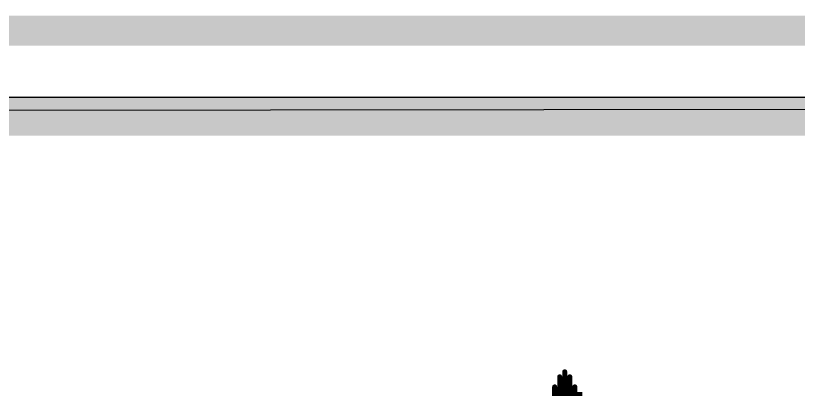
# Model space of a CAD drawing. Header units: millimetres. Extents: x 1.01 to 3.59, y 0.05 to 3.22.
# Drawn here: x 2.0017 to 2.1575, y 3.1455 to 3.22 of the extents above; entities that cross this region are included whole.
import ezdxf

# ---------------------------------------------------------------- set-up
doc = ezdxf.new("R2010")
doc.units = ezdxf.units.MM
doc.header["$MEASUREMENT"] = 0
for name, color, linetype in [('BottomLayer', 5, 'Continuous'), ('KeepOutLayer', 6, 'Continuous'), ('TopLayer', 1, 'Continuous'), ('TopOverlay', 2, 'Continuous')]:
    doc.layers.add(name, color=color, linetype=linetype)

# ---------------------------------------------------------------- blocks, each defined once
blk = doc.blocks.new('CAN____LOGO_____B_112')
at = {"layer": 'TopOverlay', "const_width": 0.001}
for points in [[(-0.053, 0.012), (0.201, 0.012)], [(-0.054, 0.011), (0.203, 0.011)], [(-0.056, 0.009), (0.203, 0.009)], [(-0.055, 0.01), (0.204, 0.01)], [(-0.057, 0.008), (0.201, 0.008)], [(-0.058, 0.007), (0.2, 0.007)]]:
    blk.add_lwpolyline(points, dxfattribs=at)
at = {"layer": 'TopOverlay', "const_width": 0.0005}
for points in [[(0.20075, 0.012, 1), (0.20125, 0.012, 1)], [(0.20275, 0.011, 1), (0.20325, 0.011, 1)], [(0.20275, 0.009, 1), (0.20325, 0.009, 1)], [(0.20375, 0.01, 1), (0.20425, 0.01, 1)], [(0.20075, 0.008, 1), (0.20125, 0.008, 1)]]:
    blk.add_lwpolyline(points, format="xyb", close=True, dxfattribs=at)
blk = doc.blocks.new('RJ11_6N_B_120')
at = {"layer": 'TopOverlay', "const_width": 0.00787}
blk.add_lwpolyline([(-0.33, -0.25295), (-0.33, 0.29823)], dxfattribs=at)

msp = doc.modelspace()

# ---------------------------------------------------------------- linework, layer by layer
at = {"layer": 'BottomLayer'}
msp.add_line((1.19782, 3.20375), (3.38565, 3.20375), dxfattribs=at)
at = {"layer": 'KeepOutLayer', "const_width": 0.006}
msp.add_lwpolyline([(1.14913, 3.217), (3.43346, 3.217)], dxfattribs=at)
at = {"layer": 'TopLayer'}
msp.add_line((1.20873, 3.20022), (2.70138, 3.20202), dxfattribs=at)

# ---------------------------------------------------------------- block references
for name, p, rotation in [('RJ11_6N_B_120', (2.074, 2.87), 270), ('CAN____LOGO_____B_112', (2.121, 2.945), 90)]:
    msp.add_blockref(name, p, dxfattribs=dict(rotation=rotation))

doc.saveas('drawing.dxf')
